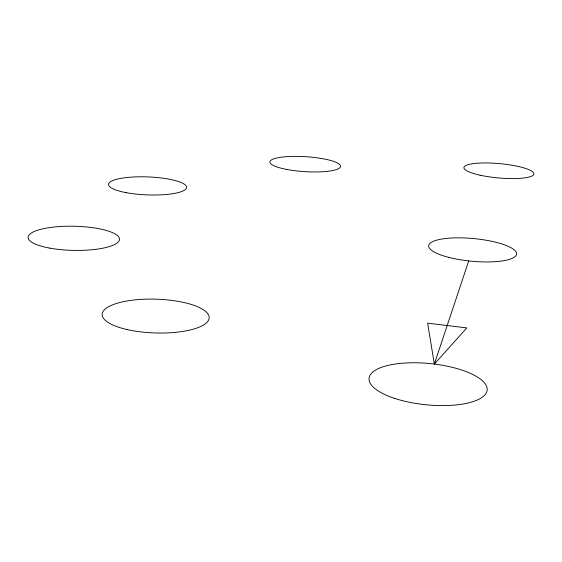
<?xml version="1.0" encoding="UTF-8"?>
<svg xmlns="http://www.w3.org/2000/svg" width="562" height="562" viewBox="0 0 562 562"><rect width="100%" height="100%" fill="white"/><g stroke="black" fill="none" stroke-linecap="round" stroke-linejoin="round"><path stroke-width="0.84" d="M434.342 364.092L466.832 327.899L427.64 323.171L434.342 364.092L468.708 260.923M394.826 398.444A59.347 20.696 5.7 0 0 487.022 390.955A59.347 20.696 5.7 0 0 402.441 363.214A59.347 20.696 5.7 0 0 394.826 398.444M126.893 329.508A53.516 16.902 1.8 0 0 209.127 318.324A53.516 16.902 1.8 0 0 131.03 300.361A53.516 16.902 1.8 0 0 126.893 329.508M49.667 248.102A45.712 12.083 1.2 0 0 119.467 239.567A45.712 12.083 1.2 0 0 52.238 227.238A45.712 12.083 1.2 0 0 49.667 248.102M126.078 192.633A39.073 8.992 2.2 0 0 186.556 187.827A39.073 8.992 2.2 0 0 130.103 177.22A39.073 8.992 2.2 0 0 126.078 192.633M286.697 169.429A35.399 7.482 3.6 0 0 340.551 166.5A35.399 7.482 3.6 0 0 288.454 156.552A35.399 7.482 3.6 0 0 286.697 169.429M480.081 175.196A35.153 7.173 5.2 0 0 533.879 174.108A35.153 7.173 5.2 0 0 482.73 162.973A35.153 7.173 5.2 0 0 480.081 175.196M448.588 257.326A44.145 11.366 5.4 0 0 516.52 254.438A44.145 11.366 5.4 0 0 452.775 237.958A44.145 11.366 5.4 0 0 448.588 257.326"/></g></svg>
